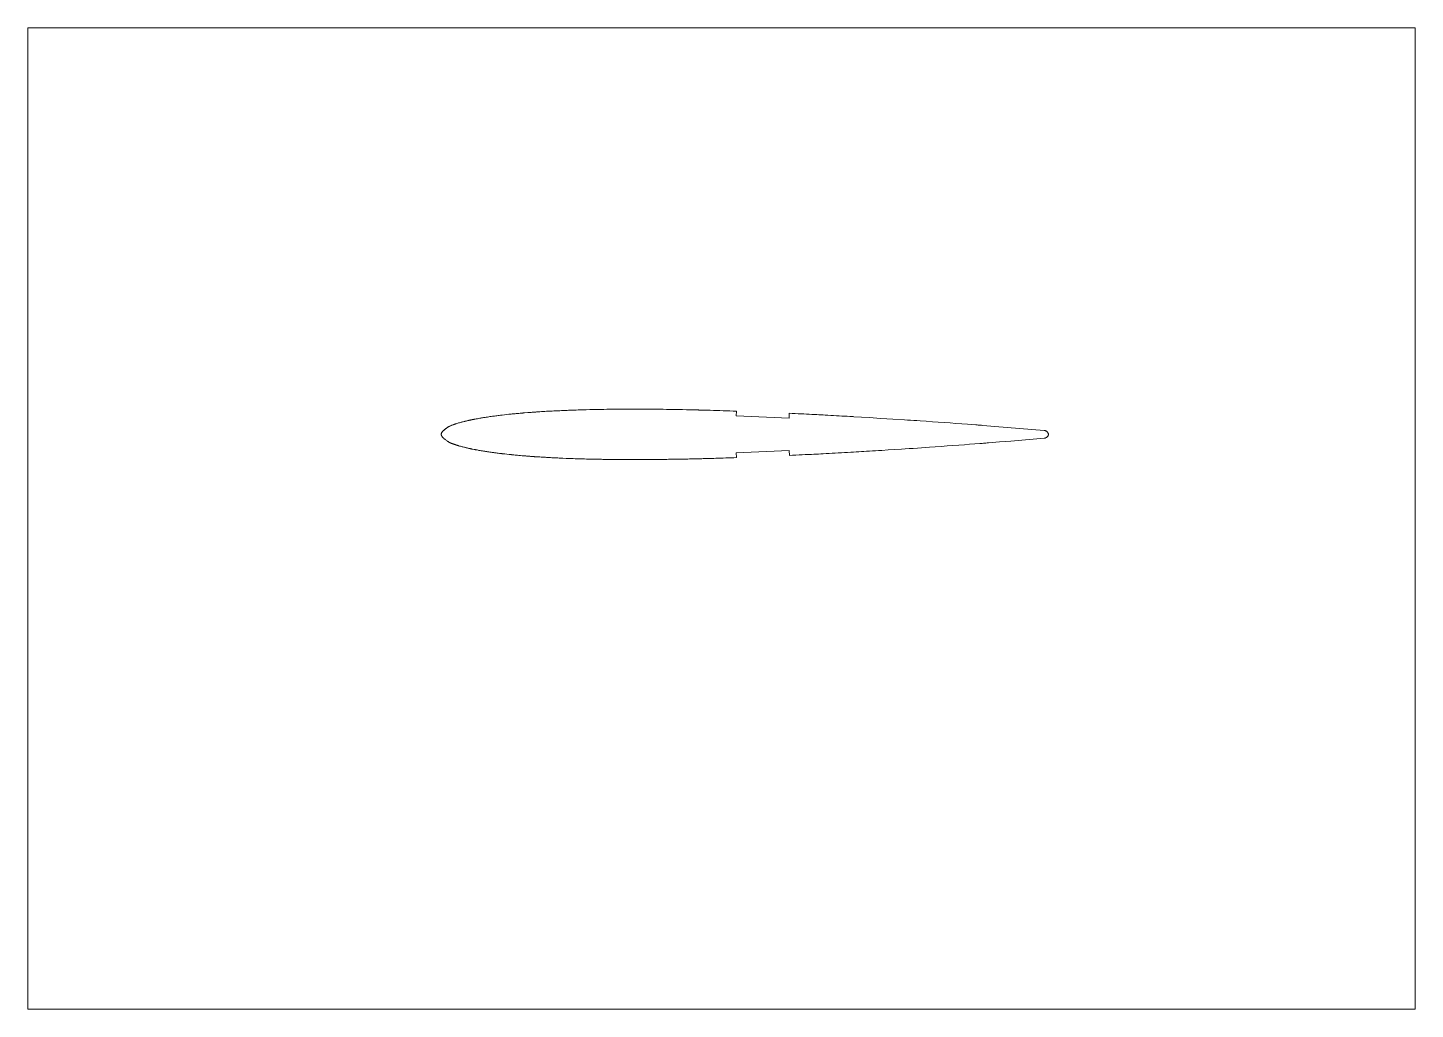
# Paper-space layout 'Sheet' of a CAD drawing. Header units: millimetres. Extents: x 0 to 297, y 0 to 210.
# The model-space entities are those that its viewports show. They can reach past a viewport. Long polylines and large blocks are cut down to what shows.
import ezdxf

# ---------------------------------------------------------------- set-up
doc = ezdxf.new("R2010")
doc.units = ezdxf.units.MM
doc.layers.add('Geometries', color=7, linetype='Continuous')

msp = doc.modelspace()

# ---------------------------------------------------------------- linework, layer by layer
at = {"layer": 'Geometries', "linetype": 'Continuous', "lineweight": 13}
for p, q in [((107.06, 127.66), (107.79, 127.71)), ((107.79, 127.71), (107.98, 127.73)), ((107.98, 127.73), (108.17, 127.74)), ((108.17, 127.74), (108.36, 127.76)), ((108.36, 127.76), (108.55, 127.77)), ((108.55, 127.77), (108.74, 127.78)), ((108.74, 127.78), (108.91, 127.8)), ((108.91, 127.8), (109.26, 127.82)), ((109.26, 127.82), (109.61, 127.84)), ((109.61, 127.84), (109.97, 127.86)), ((109.97, 127.86), (110.33, 127.89)), ((110.33, 127.89), (110.7, 127.91)), ((110.7, 127.91), (111.07, 127.93)), ((111.07, 127.93), (111.45, 127.95)), ((111.45, 127.95), (111.83, 127.97)), ((111.83, 127.97), (112.22, 127.99)), ((112.22, 127.99), (112.58, 128.01)), ((112.58, 128.01), (112.92, 128.03)), ((112.92, 128.03), (113.25, 128.04)), ((113.25, 128.04), (113.59, 128.06)), ((113.59, 128.06), (113.92, 128.07)), ((113.92, 128.07), (114.24, 128.09)), ((114.24, 128.09), (114.57, 128.1)), ((114.57, 128.1), (114.9, 128.12)), ((114.9, 128.12), (115.18, 128.13)), ((115.18, 128.13), (115.47, 128.14)), ((115.47, 128.14), (115.76, 128.15)), ((115.76, 128.15), (116.04, 128.16)), ((116.04, 128.16), (116.31, 128.17)), ((116.31, 128.17), (116.67, 128.19)), ((116.67, 128.19), (117.04, 128.2)), ((117.04, 128.2), (117.42, 128.21)), ((117.42, 128.21), (117.8, 128.22)), ((117.8, 128.22), (118.18, 128.24)), ((118.18, 128.24), (118.58, 128.25)), ((118.58, 128.25), (118.7, 128.25)), ((118.7, 128.25), (118.81, 128.25)), ((118.81, 128.25), (118.93, 128.26)), ((118.93, 128.26), (119.05, 128.26)), ((119.05, 128.26), (119.17, 128.26)), ((119.17, 128.26), (119.29, 128.27)), ((119.29, 128.27), (119.41, 128.27)), ((119.41, 128.27), (119.53, 128.27)), ((119.53, 128.27), (120.34, 128.29)), ((120.34, 128.29), (121.14, 128.31)), ((121.14, 128.31), (121.93, 128.33)), ((121.93, 128.33), (122.71, 128.34)), ((122.71, 128.34), (123.32, 128.35)), ((123.32, 128.35), (123.93, 128.36)), ((123.93, 128.36), (124.54, 128.37)), ((124.54, 128.37), (125.16, 128.38)), ((125.16, 128.38), (125.86, 128.38)), ((125.86, 128.38), (126.56, 128.39)), ((126.56, 128.39), (127.18, 128.39)), ((127.18, 128.39), (127.3, 128.39)), ((127.3, 128.39), (127.42, 128.39)), ((127.42, 128.39), (127.55, 128.39)), ((127.55, 128.39), (127.66, 128.4)), ((127.66, 128.4), (128.28, 128.4)), ((128.28, 128.4), (128.91, 128.4)), ((128.91, 128.4), (129.54, 128.4)), ((129.54, 128.4), (130.27, 128.4)), ((130.27, 128.4), (131, 128.4)), ((131, 128.4), (131.74, 128.39)), ((131.74, 128.39), (132.48, 128.39)), ((132.48, 128.39), (133.23, 128.39)), ((133.23, 128.39), (133.99, 128.38)), ((133.99, 128.38), (134.24, 128.38)), ((134.24, 128.38), (134.5, 128.37)), ((134.5, 128.37), (134.75, 128.37)), ((134.75, 128.37), (135, 128.37)), ((135, 128.37), (135.26, 128.37)), ((135.26, 128.37), (135.51, 128.36)), ((135.51, 128.36), (135.76, 128.36)), ((135.76, 128.36), (136, 128.36)), ((136, 128.36), (136.75, 128.35)), ((136.75, 128.35), (137.5, 128.34)), ((137.5, 128.34), (138.38, 128.32)), ((138.38, 128.32), (139.26, 128.31)), ((139.26, 128.31), (140.15, 128.29)), ((140.15, 128.29), (141.04, 128.27)), ((141.04, 128.27), (141.94, 128.25)), ((141.94, 128.25), (142.5, 128.24)), ((142.5, 128.24), (143.06, 128.23)), ((143.06, 128.23), (143.18, 128.23)), ((143.18, 128.23), (143.31, 128.22)), ((143.31, 128.22), (143.43, 128.22)), ((143.43, 128.22), (143.56, 128.22)), ((143.56, 128.22), (143.68, 128.21)), ((143.68, 128.21), (143.8, 128.21)), ((143.8, 128.21), (143.92, 128.21)), ((143.92, 128.21), (144.65, 128.19)), ((144.65, 128.19), (145.39, 128.17)), ((145.39, 128.17), (146.07, 128.15)), ((146.07, 128.15), (146.76, 128.13)), ((146.76, 128.13), (147.45, 128.11)), ((147.45, 128.11), (148.15, 128.09)), ((148.15, 128.09), (148.86, 128.07)), ((148.86, 128.07), (149.56, 128.04)), ((149.56, 128.04), (150.26, 128.02)), ((150.26, 128.02), (150.97, 128)), ((150.97, 128), (151.69, 127.97)), ((151.64, 126.94), (151.69, 127.97)), ((90.25, 124.72), (90.31, 124.75)), ((90.31, 124.75), (90.38, 124.79)), ((90.38, 124.79), (90.46, 124.83)), ((90.46, 124.83), (90.54, 124.86)), ((90.54, 124.86), (90.58, 124.88)), ((90.58, 124.88), (90.62, 124.9)), ((90.62, 124.9), (90.66, 124.91)), ((90.66, 124.91), (90.7, 124.93)), ((90.7, 124.93), (90.73, 124.94)), ((90.73, 124.94), (90.8, 124.97)), ((90.8, 124.97), (90.88, 125)), ((90.88, 125), (90.96, 125.02)), ((90.96, 125.02), (91.02, 125.04)), ((91.02, 125.04), (91.08, 125.06)), ((91.08, 125.06), (91.1, 125.07)), ((91.1, 125.07), (91.12, 125.08)), ((91.12, 125.08), (91.14, 125.08)), ((91.14, 125.08), (91.16, 125.09)), ((91.16, 125.09), (91.17, 125.09)), ((91.17, 125.09), (91.2, 125.1)), ((91.2, 125.1), (91.23, 125.11)), ((91.23, 125.11), (91.27, 125.13)), ((91.27, 125.13), (91.31, 125.14)), ((91.31, 125.14), (91.36, 125.16)), ((91.36, 125.16), (91.41, 125.17)), ((91.41, 125.17), (91.45, 125.18)), ((91.45, 125.18), (91.48, 125.19)), ((91.48, 125.19), (91.52, 125.21)), ((91.52, 125.21), (91.55, 125.22)), ((91.55, 125.22), (91.7, 125.27)), ((91.7, 125.27), (91.88, 125.33)), ((91.88, 125.33), (92.04, 125.38)), ((92.04, 125.38), (92.23, 125.44)), ((92.23, 125.44), (92.41, 125.49)), ((92.41, 125.49), (92.59, 125.54)), ((92.59, 125.54), (92.76, 125.59)), ((92.76, 125.59), (92.93, 125.64)), ((92.93, 125.64), (93.08, 125.67)), ((93.08, 125.67), (93.23, 125.71)), ((93.23, 125.71), (93.39, 125.75)), ((93.39, 125.75), (93.42, 125.76)), ((93.42, 125.76), (93.46, 125.77)), ((93.46, 125.77), (93.49, 125.78)), ((93.49, 125.78), (93.53, 125.79)), ((93.53, 125.79), (93.57, 125.79)), ((93.57, 125.79), (93.59, 125.8)), ((93.59, 125.8), (93.66, 125.82)), ((93.66, 125.82), (93.73, 125.83)), ((93.73, 125.83), (93.84, 125.86)), ((93.84, 125.86), (93.96, 125.89)), ((93.96, 125.89), (94.09, 125.91)), ((94.09, 125.91), (94.23, 125.94)), ((94.23, 125.94), (94.37, 125.98)), ((94.37, 125.98), (94.44, 125.99)), ((94.44, 125.99), (94.5, 126.01)), ((94.5, 126.01), (94.58, 126.02)), ((94.58, 126.02), (94.66, 126.04)), ((94.66, 126.04), (94.73, 126.05)), ((94.73, 126.05), (94.8, 126.07)), ((94.8, 126.07), (94.86, 126.08)), ((94.86, 126.08), (94.91, 126.09)), ((94.91, 126.09), (94.96, 126.1)), ((94.96, 126.1), (95, 126.11)), ((95, 126.11), (95.04, 126.12)), ((95.04, 126.12), (95.05, 126.12)), ((95.05, 126.12), (95.08, 126.13)), ((95.08, 126.13), (95.1, 126.13)), ((95.1, 126.13), (95.12, 126.14)), ((95.12, 126.14), (95.14, 126.14)), ((95.14, 126.14), (95.16, 126.15)), ((95.16, 126.15), (95.19, 126.15)), ((95.19, 126.15), (95.31, 126.18)), ((95.31, 126.18), (95.35, 126.18)), ((95.35, 126.18), (95.38, 126.19)), ((95.38, 126.19), (95.42, 126.2)), ((95.42, 126.2), (95.46, 126.21)), ((95.46, 126.21), (95.5, 126.21)), ((95.5, 126.21), (95.53, 126.22)), ((95.53, 126.22), (95.77, 126.27)), ((95.77, 126.27), (96.02, 126.32)), ((96.02, 126.32), (96.27, 126.36)), ((96.27, 126.36), (96.53, 126.41)), ((96.53, 126.41), (96.8, 126.45)), ((96.8, 126.45), (96.98, 126.49)), ((96.98, 126.49), (97.16, 126.52)), ((97.16, 126.52), (97.34, 126.55)), ((97.34, 126.55), (97.53, 126.58)), ((97.53, 126.58), (97.71, 126.6)), ((97.71, 126.6), (97.88, 126.63)), ((97.88, 126.63), (98.15, 126.67)), ((98.15, 126.67), (98.42, 126.71)), ((98.42, 126.71), (98.68, 126.75)), ((98.68, 126.75), (98.94, 126.79)), ((98.94, 126.79), (99.2, 126.83)), ((99.2, 126.83), (99.45, 126.86)), ((99.45, 126.86), (99.69, 126.9)), ((99.69, 126.9), (99.93, 126.93)), ((99.93, 126.93), (100.18, 126.96)), ((100.18, 126.96), (100.44, 126.99)), ((100.44, 126.99), (100.7, 127.02)), ((100.7, 127.02), (100.94, 127.05)), ((100.94, 127.05), (101.18, 127.08)), ((101.18, 127.08), (101.26, 127.09)), ((101.26, 127.09), (101.33, 127.1)), ((101.33, 127.1), (101.41, 127.11)), ((101.41, 127.11), (101.49, 127.12)), ((101.49, 127.12), (101.56, 127.13)), ((101.56, 127.13), (102.04, 127.18)), ((102.04, 127.18), (102.52, 127.24)), ((102.52, 127.24), (103.01, 127.29)), ((103.01, 127.29), (103.25, 127.32)), ((103.25, 127.32), (103.48, 127.34)), ((103.48, 127.34), (103.69, 127.36)), ((103.69, 127.36), (103.91, 127.38)), ((103.91, 127.38), (104.13, 127.4)), ((104.13, 127.4), (104.35, 127.42)), ((104.35, 127.42), (104.58, 127.45)), ((104.58, 127.45), (104.81, 127.47)), ((104.81, 127.47), (105.09, 127.49)), ((105.09, 127.49), (105.37, 127.52)), ((105.37, 127.52), (105.65, 127.54)), ((105.65, 127.54), (105.75, 127.55)), ((105.75, 127.55), (105.85, 127.56)), ((105.85, 127.56), (105.95, 127.57)), ((105.95, 127.57), (106.05, 127.58)), ((106.05, 127.58), (106.15, 127.58)), ((106.15, 127.58), (106.24, 127.59)), ((106.24, 127.59), (106.33, 127.6)), ((106.33, 127.6), (107.06, 127.66)), ((162.96, 126.45), (151.64, 126.94)), ((163.01, 127.51), (162.96, 126.45)), ((163.01, 127.51), (163.64, 127.48)), ((163.64, 127.48), (164.27, 127.45)), ((164.27, 127.45), (164.89, 127.42)), ((164.89, 127.42), (165.5, 127.39)), ((165.5, 127.39), (166.11, 127.36)), ((166.11, 127.36), (166.7, 127.33)), ((166.7, 127.33), (167.29, 127.3)), ((167.29, 127.3), (167.87, 127.27)), ((167.87, 127.27), (168.44, 127.24)), ((168.44, 127.24), (168.9, 127.22)), ((168.9, 127.22), (169.35, 127.2)), ((169.35, 127.2), (169.8, 127.17)), ((169.8, 127.17), (170.24, 127.15)), ((170.24, 127.15), (170.7, 127.12)), ((170.7, 127.12), (171.29, 127.09)), ((171.29, 127.09), (171.89, 127.06)), ((171.89, 127.06), (172.5, 127.03)), ((172.5, 127.03), (173.09, 126.99)), ((173.09, 126.99), (173.68, 126.96)), ((173.68, 126.96), (174.28, 126.93)), ((174.28, 126.93), (174.89, 126.89)), ((174.89, 126.89), (175.42, 126.86)), ((175.42, 126.86), (175.96, 126.83)), ((175.96, 126.83), (176.14, 126.82)), ((176.14, 126.82), (176.31, 126.81)), ((176.31, 126.81), (176.48, 126.8)), ((176.48, 126.8), (176.65, 126.79)), ((176.65, 126.79), (176.82, 126.78)), ((176.82, 126.78), (180.13, 126.59)), ((180.13, 126.59), (182.64, 126.43)), ((182.64, 126.43), (185.15, 126.28)), ((185.15, 126.28), (187.66, 126.11)), ((187.66, 126.11), (188.32, 126.07)), ((188.32, 126.07), (188.98, 126.03)), ((188.98, 126.03), (189.65, 125.98)), ((189.65, 125.98), (190.31, 125.94)), ((190.31, 125.94), (190.99, 125.89)), ((190.99, 125.89), (192.31, 125.8)), ((192.31, 125.8), (193.64, 125.71)), ((193.64, 125.71), (194.9, 125.62)), ((194.9, 125.62), (196.17, 125.53)), ((196.17, 125.53), (197.42, 125.44)), ((197.42, 125.44), (198.67, 125.35)), ((198.67, 125.35), (199.92, 125.26)), ((199.92, 125.26), (201.15, 125.16)), ((201.15, 125.16), (202.07, 125.1)), ((202.07, 125.1), (202.97, 125.03)), ((202.97, 125.03), (203.21, 125.01)), ((203.21, 125.01), (203.45, 124.99)), ((203.45, 124.99), (203.69, 124.97)), ((203.69, 124.97), (203.92, 124.95)), ((203.92, 124.95), (204.17, 124.94)), ((204.17, 124.94), (204.41, 124.92)), ((204.41, 124.92), (207.02, 124.71)), ((88.5, 123.05), (88.51, 123.09)), ((88.5, 123), (88.5, 123.05)), ((88.5, 122.95), (88.5, 123)), ((88.51, 122.89), (88.5, 122.95)), ((88.51, 123.13), (88.53, 123.17)), ((88.51, 123.09), (88.51, 123.13)), ((88.53, 122.84), (88.51, 122.89)), ((88.53, 123.17), (88.55, 123.22)), ((88.55, 122.78), (88.53, 122.84)), ((88.55, 123.22), (88.57, 123.27)), ((88.57, 122.72), (88.55, 122.78)), ((88.57, 123.27), (88.59, 123.32)), ((88.61, 122.66), (88.57, 122.72)), ((88.59, 123.32), (88.62, 123.37)), ((88.64, 122.6), (88.61, 122.66)), ((88.62, 123.37), (88.65, 123.41)), ((88.69, 122.53), (88.64, 122.6)), ((88.65, 123.41), (88.68, 123.46)), ((88.68, 123.46), (88.73, 123.52)), ((88.7, 122.52), (88.69, 122.53)), ((88.7, 122.51), (88.7, 122.52)), ((88.71, 122.5), (88.7, 122.51)), ((88.72, 122.49), (88.71, 122.5)), ((88.73, 122.48), (88.72, 122.49)), ((88.73, 123.52), (88.78, 123.58)), ((88.73, 122.47), (88.73, 122.48)), ((88.74, 122.46), (88.73, 122.47)), ((88.78, 122.42), (88.74, 122.46)), ((88.78, 123.58), (88.83, 123.65)), ((88.82, 122.37), (88.78, 122.42)), ((88.88, 122.3), (88.82, 122.37)), ((88.83, 123.65), (88.88, 123.7)), ((88.88, 123.7), (88.94, 123.76)), ((88.95, 122.23), (88.88, 122.3)), ((88.94, 123.76), (88.99, 123.81)), ((89.03, 122.16), (88.95, 122.23)), ((88.99, 123.81), (89.05, 123.86)), ((89.04, 122.15), (89.03, 122.16)), ((89.05, 122.14), (89.04, 122.15)), ((89.05, 123.86), (89.1, 123.91)), ((89.06, 122.13), (89.05, 122.14)), ((89.07, 122.12), (89.06, 122.13)), ((89.08, 122.11), (89.07, 122.12)), ((89.09, 122.1), (89.08, 122.11)), ((89.16, 122.04), (89.09, 122.1)), ((89.1, 123.91), (89.16, 123.96)), ((89.16, 123.96), (89.22, 124.01)), ((89.25, 121.96), (89.16, 122.04)), ((89.22, 124.01), (89.28, 124.06)), ((89.34, 121.89), (89.25, 121.96)), ((89.28, 124.06), (89.34, 124.11)), ((89.34, 124.11), (89.4, 124.15)), ((89.46, 121.8), (89.34, 121.89)), ((89.4, 124.15), (89.45, 124.19)), ((89.45, 124.19), (89.51, 124.24)), ((89.58, 121.71), (89.46, 121.8)), ((89.51, 124.24), (89.57, 124.28)), ((89.57, 124.28), (89.7, 124.37)), ((89.7, 124.37), (89.72, 124.39)), ((89.72, 124.39), (89.74, 124.4)), ((89.74, 124.4), (89.76, 124.41)), ((89.76, 124.41), (89.77, 124.42)), ((89.77, 124.42), (89.79, 124.44)), ((89.79, 124.44), (89.81, 124.45)), ((89.81, 124.45), (89.88, 124.5)), ((89.88, 124.5), (89.95, 124.54)), ((89.95, 124.54), (90.02, 124.58)), ((90.02, 124.58), (90.08, 124.62)), ((90.08, 124.62), (90.14, 124.66)), ((90.14, 124.66), (90.19, 124.69)), ((90.19, 124.69), (90.25, 124.72)), ((207.02, 124.71), (209.66, 124.5)), ((209.66, 124.5), (212.3, 124.28)), ((212.3, 124.28), (214.93, 124.06)), ((215.18, 121.96), (212.79, 121.76)), ((214.93, 124.06), (217.56, 123.83)), ((217.56, 122.17), (215.18, 121.96)), ((217.56, 123.83), (217.62, 123.83)), ((217.64, 122.18), (217.56, 122.17)), ((217.62, 123.83), (217.69, 123.81)), ((217.72, 122.2), (217.64, 122.18)), ((217.69, 123.81), (217.75, 123.8)), ((217.81, 122.22), (217.72, 122.2)), ((217.75, 123.8), (217.82, 123.78)), ((217.88, 122.25), (217.81, 122.22)), ((217.82, 123.78), (217.88, 123.75)), ((217.88, 123.75), (217.94, 123.73)), ((217.96, 122.28), (217.88, 122.25)), ((217.94, 123.73), (218, 123.69)), ((218.04, 122.33), (217.96, 122.28)), ((218, 123.69), (218.06, 123.66)), ((218.11, 122.37), (218.04, 122.33)), ((218.06, 123.66), (218.12, 123.62)), ((218.17, 122.43), (218.11, 122.37)), ((218.12, 123.62), (218.17, 123.58)), ((218.17, 123.58), (218.22, 123.53)), ((218.22, 122.47), (218.17, 122.43)), ((218.22, 123.53), (218.27, 123.48)), ((218.27, 122.52), (218.22, 122.47)), ((218.27, 123.48), (218.31, 123.43)), ((218.31, 122.57), (218.27, 122.52)), ((218.31, 123.43), (218.35, 123.37)), ((218.35, 122.63), (218.31, 122.57)), ((218.35, 123.37), (218.38, 123.32)), ((218.39, 122.69), (218.35, 122.63)), ((218.38, 123.32), (218.42, 123.26)), ((218.42, 122.75), (218.39, 122.69)), ((218.42, 123.26), (218.44, 123.19)), ((218.45, 122.81), (218.42, 122.75)), ((218.44, 123.19), (218.47, 123.13)), ((218.47, 122.87), (218.45, 122.81)), ((218.47, 123.13), (218.49, 123.07)), ((218.49, 122.93), (218.47, 122.87)), ((218.49, 123.07), (218.5, 123)), ((218.5, 123), (218.49, 122.93)), ((89.7, 121.63), (89.58, 121.71)), ((89.84, 121.54), (89.7, 121.63)), ((89.89, 121.5), (89.84, 121.54)), ((89.94, 121.47), (89.89, 121.5)), ((89.98, 121.44), (89.94, 121.47)), ((90.03, 121.41), (89.98, 121.44)), ((90.07, 121.38), (90.03, 121.41)), ((90.11, 121.36), (90.07, 121.38)), ((90.15, 121.34), (90.11, 121.36)), ((90.19, 121.31), (90.15, 121.34)), ((90.23, 121.29), (90.19, 121.31)), ((90.27, 121.27), (90.23, 121.29)), ((90.32, 121.24), (90.27, 121.27)), ((90.37, 121.21), (90.32, 121.24)), ((90.43, 121.19), (90.37, 121.21)), ((90.48, 121.16), (90.43, 121.19)), ((90.54, 121.14), (90.48, 121.16)), ((90.6, 121.11), (90.54, 121.14)), ((90.68, 121.08), (90.6, 121.11)), ((90.75, 121.05), (90.68, 121.08)), ((90.82, 121.03), (90.75, 121.05)), ((90.89, 121), (90.82, 121.03)), ((90.97, 120.97), (90.89, 121)), ((91.05, 120.95), (90.97, 120.97)), ((91.12, 120.92), (91.05, 120.95)), ((91.19, 120.9), (91.12, 120.92)), ((91.2, 120.9), (91.19, 120.9)), ((91.19, 120.9), (91.19, 120.9)), ((91.21, 120.89), (91.2, 120.9)), ((91.2, 120.9), (91.2, 120.9)), ((91.2, 120.9), (91.2, 120.9)), ((91.22, 120.89), (91.21, 120.89)), ((91.21, 120.89), (91.21, 120.89)), ((91.24, 120.88), (91.22, 120.89)), ((91.26, 120.88), (91.24, 120.88)), ((91.29, 120.87), (91.26, 120.88)), ((91.33, 120.86), (91.29, 120.87)), ((91.37, 120.84), (91.33, 120.86)), ((91.42, 120.83), (91.37, 120.84)), ((91.46, 120.81), (91.42, 120.83)), ((91.5, 120.8), (91.46, 120.81)), ((91.55, 120.78), (91.5, 120.8)), ((91.59, 120.77), (91.55, 120.78)), ((91.62, 120.76), (91.59, 120.77)), ((91.65, 120.75), (91.62, 120.76)), ((91.67, 120.75), (91.65, 120.75)), ((91.68, 120.74), (91.67, 120.75)), ((91.69, 120.74), (91.68, 120.74)), ((91.7, 120.74), (91.69, 120.74)), ((91.71, 120.73), (91.7, 120.74)), ((91.72, 120.73), (91.71, 120.73)), ((91.72, 120.73), (91.72, 120.73)), ((91.73, 120.72), (91.72, 120.73)), ((91.81, 120.7), (91.73, 120.72)), ((91.9, 120.67), (91.81, 120.7)), ((92, 120.64), (91.9, 120.67)), ((92.1, 120.6), (92, 120.64)), ((92.2, 120.57), (92.1, 120.6)), ((92.3, 120.54), (92.2, 120.57)), ((92.41, 120.51), (92.3, 120.54)), ((92.6, 120.45), (92.41, 120.51)), ((92.78, 120.41), (92.6, 120.45)), ((92.96, 120.36), (92.78, 120.41)), ((93.15, 120.31), (92.96, 120.36)), ((93.35, 120.26), (93.15, 120.31)), ((93.48, 120.23), (93.35, 120.26)), ((93.61, 120.2), (93.48, 120.23)), ((93.71, 120.17), (93.61, 120.2)), ((93.81, 120.15), (93.71, 120.17)), ((93.92, 120.12), (93.81, 120.15)), ((94.04, 120.1), (93.92, 120.12)), ((94.17, 120.07), (94.04, 120.1)), ((94.3, 120.04), (94.17, 120.07)), ((94.43, 120.01), (94.3, 120.04)), ((94.57, 119.98), (94.43, 120.01)), ((94.63, 119.97), (94.57, 119.98)), ((94.68, 119.96), (94.63, 119.97)), ((94.73, 119.95), (94.68, 119.96)), ((94.78, 119.94), (94.73, 119.95)), ((94.83, 119.93), (94.78, 119.94)), ((94.87, 119.92), (94.83, 119.93)), ((94.92, 119.91), (94.87, 119.92)), ((94.97, 119.89), (94.92, 119.91)), ((95.02, 119.88), (94.97, 119.89)), ((95.06, 119.87), (95.02, 119.88)), ((95.12, 119.86), (95.06, 119.87)), ((95.18, 119.85), (95.12, 119.86)), ((95.57, 119.77), (95.18, 119.85)), ((95.6, 119.77), (95.57, 119.77)), ((95.63, 119.76), (95.6, 119.77)), ((95.66, 119.75), (95.63, 119.76)), ((95.69, 119.75), (95.66, 119.75)), ((95.73, 119.74), (95.69, 119.75)), ((95.76, 119.73), (95.73, 119.74)), ((95.79, 119.73), (95.76, 119.73)), ((95.82, 119.72), (95.79, 119.73)), ((96, 119.69), (95.82, 119.72)), ((96.17, 119.66), (96, 119.69)), ((96.38, 119.62), (96.17, 119.66)), ((96.59, 119.58), (96.38, 119.62)), ((96.82, 119.54), (96.59, 119.58)), ((97.05, 119.5), (96.82, 119.54)), ((97.2, 119.48), (97.05, 119.5)), ((97.36, 119.45), (97.2, 119.48)), ((97.53, 119.43), (97.36, 119.45)), ((97.69, 119.4), (97.53, 119.43)), ((97.84, 119.38), (97.69, 119.4)), ((97.99, 119.35), (97.84, 119.38)), ((98.15, 119.33), (97.99, 119.35)), ((98.3, 119.3), (98.15, 119.33)), ((98.44, 119.28), (98.3, 119.3)), ((98.58, 119.26), (98.44, 119.28)), ((98.73, 119.24), (98.58, 119.26)), ((98.89, 119.22), (98.73, 119.24)), ((99.04, 119.19), (98.89, 119.22)), ((99.23, 119.17), (99.04, 119.19)), ((99.43, 119.14), (99.23, 119.17)), ((99.52, 119.13), (99.43, 119.14)), ((99.59, 119.12), (99.52, 119.13)), ((99.66, 119.11), (99.59, 119.12)), ((99.73, 119.1), (99.66, 119.11)), ((99.8, 119.09), (99.73, 119.1)), ((99.88, 119.08), (99.8, 119.09)), ((100.08, 119.05), (99.88, 119.08)), ((100.29, 119.03), (100.08, 119.05)), ((100.51, 119), (100.29, 119.03)), ((100.73, 118.97), (100.51, 119)), ((100.97, 118.94), (100.73, 118.97)), ((101.14, 118.92), (100.97, 118.94)), ((101.32, 118.9), (101.14, 118.92)), ((101.5, 118.88), (101.32, 118.9)), ((101.55, 118.87), (101.5, 118.88)), ((101.58, 118.87), (101.55, 118.87)), ((101.62, 118.86), (101.58, 118.87)), ((101.66, 118.86), (101.62, 118.86)), ((101.7, 118.86), (101.66, 118.86)), ((101.74, 118.85), (101.7, 118.86)), ((101.77, 118.85), (101.74, 118.85)), ((102.12, 118.81), (101.77, 118.85)), ((102.58, 118.76), (102.12, 118.81)), ((151.65, 119.06), (162.97, 119.55)), ((151.7, 118.03), (151.65, 119.06)), ((162.97, 119.55), (163.02, 118.49)), ((169.27, 118.8), (168.77, 118.77)), ((169.76, 118.83), (169.27, 118.8)), ((170.26, 118.85), (169.76, 118.83)), ((170.89, 118.89), (170.26, 118.85)), ((171.54, 118.92), (170.89, 118.89)), ((172.19, 118.96), (171.54, 118.92)), ((172.84, 118.99), (172.19, 118.96)), ((173.5, 119.03), (172.84, 118.99)), ((174.16, 119.07), (173.5, 119.03)), ((174.83, 119.1), (174.16, 119.07)), ((175.5, 119.14), (174.83, 119.1)), ((176.17, 119.18), (175.5, 119.14)), ((176.75, 119.21), (176.17, 119.18)), ((177.32, 119.25), (176.75, 119.21)), ((177.88, 119.28), (177.32, 119.25)), ((178.44, 119.31), (177.88, 119.28)), ((178.99, 119.35), (178.44, 119.31)), ((179.54, 119.38), (178.99, 119.35)), ((180.19, 119.42), (179.54, 119.38)), ((180.84, 119.46), (180.19, 119.42)), ((181.49, 119.5), (180.84, 119.46)), ((182.14, 119.54), (181.49, 119.5)), ((182.8, 119.58), (182.14, 119.54)), ((184.19, 119.66), (182.8, 119.58)), ((185.59, 119.75), (184.19, 119.66)), ((187, 119.84), (185.59, 119.75)), ((187.85, 119.9), (187, 119.84)), ((188.7, 119.96), (187.85, 119.9)), ((189.56, 120.01), (188.7, 119.96)), ((190.42, 120.07), (189.56, 120.01)), ((191.28, 120.13), (190.42, 120.07)), ((192.14, 120.19), (191.28, 120.13)), ((193, 120.25), (192.14, 120.19)), ((194.27, 120.34), (193, 120.25)), ((195.54, 120.43), (194.27, 120.34)), ((196.8, 120.52), (195.54, 120.43)), ((198.05, 120.61), (196.8, 120.52)), ((199.3, 120.7), (198.05, 120.61)), ((200.54, 120.79), (199.3, 120.7)), ((201.62, 120.87), (200.54, 120.79)), ((202.71, 120.95), (201.62, 120.87)), ((203.78, 121.04), (202.71, 120.95)), ((204.05, 121.06), (203.78, 121.04)), ((204.31, 121.08), (204.05, 121.06)), ((204.58, 121.1), (204.31, 121.08)), ((204.84, 121.12), (204.58, 121.1)), ((205.11, 121.14), (204.84, 121.12)), ((205.37, 121.16), (205.11, 121.14)), ((205.64, 121.18), (205.37, 121.16)), ((208, 121.37), (205.64, 121.18)), ((210.4, 121.56), (208, 121.37)), ((212.79, 121.76), (210.4, 121.56)), ((103.05, 118.7), (102.58, 118.76)), ((103.53, 118.66), (103.05, 118.7)), ((103.56, 118.65), (103.53, 118.66)), ((103.6, 118.65), (103.56, 118.65)), ((103.63, 118.65), (103.6, 118.65)), ((103.66, 118.64), (103.63, 118.65)), ((103.7, 118.64), (103.66, 118.64)), ((103.73, 118.64), (103.7, 118.64)), ((103.77, 118.63), (103.73, 118.64)), ((104.08, 118.6), (103.77, 118.63)), ((104.31, 118.58), (104.08, 118.6)), ((104.56, 118.56), (104.31, 118.58)), ((104.8, 118.53), (104.56, 118.56)), ((105.15, 118.5), (104.8, 118.53)), ((105.5, 118.47), (105.15, 118.5)), ((105.86, 118.44), (105.5, 118.47)), ((106.22, 118.41), (105.86, 118.44)), ((106.6, 118.38), (106.22, 118.41)), ((106.73, 118.37), (106.6, 118.38)), ((106.87, 118.36), (106.73, 118.37)), ((107.02, 118.35), (106.87, 118.36)), ((107.16, 118.34), (107.02, 118.35)), ((107.3, 118.32), (107.16, 118.34)), ((107.44, 118.31), (107.3, 118.32)), ((107.64, 118.3), (107.44, 118.31)), ((107.84, 118.28), (107.64, 118.3)), ((108.03, 118.27), (107.84, 118.28)), ((108.22, 118.25), (108.03, 118.27)), ((108.4, 118.24), (108.22, 118.25)), ((108.5, 118.23), (108.4, 118.24)), ((108.59, 118.23), (108.5, 118.23)), ((108.68, 118.22), (108.59, 118.23)), ((108.79, 118.21), (108.68, 118.22)), ((109.05, 118.2), (108.79, 118.21)), ((109.32, 118.18), (109.05, 118.2)), ((109.59, 118.16), (109.32, 118.18)), ((109.87, 118.14), (109.59, 118.16)), ((109.99, 118.13), (109.87, 118.14)), ((110.1, 118.13), (109.99, 118.13)), ((110.22, 118.12), (110.1, 118.13)), ((110.34, 118.11), (110.22, 118.12)), ((110.45, 118.11), (110.34, 118.11)), ((110.55, 118.1), (110.45, 118.11)), ((110.81, 118.09), (110.55, 118.1)), ((111.07, 118.07), (110.81, 118.09)), ((111.34, 118.06), (111.07, 118.07)), ((111.62, 118.04), (111.34, 118.06)), ((111.9, 118.03), (111.62, 118.04)), ((112.19, 118.01), (111.9, 118.03)), ((112.51, 117.99), (112.19, 118.01)), ((112.85, 117.98), (112.51, 117.99)), ((113.19, 117.96), (112.85, 117.98)), ((113.48, 117.95), (113.19, 117.96)), ((113.78, 117.93), (113.48, 117.95)), ((113.93, 117.93), (113.78, 117.93)), ((114.09, 117.92), (113.93, 117.93)), ((114.25, 117.91), (114.09, 117.92)), ((114.39, 117.9), (114.25, 117.91)), ((114.53, 117.9), (114.39, 117.9)), ((115.26, 117.87), (114.53, 117.9)), ((116, 117.84), (115.26, 117.87)), ((116.74, 117.81), (116, 117.84)), ((117.15, 117.8), (116.74, 117.81)), ((117.55, 117.78), (117.15, 117.8)), ((117.94, 117.77), (117.55, 117.78)), ((118.34, 117.76), (117.94, 117.77)), ((118.74, 117.75), (118.34, 117.76)), ((119.15, 117.74), (118.74, 117.75)), ((119.57, 117.73), (119.15, 117.74)), ((119.82, 117.72), (119.57, 117.73)), ((120.08, 117.71), (119.82, 117.72)), ((120.33, 117.71), (120.08, 117.71)), ((120.58, 117.7), (120.33, 117.71)), ((120.82, 117.69), (120.58, 117.7)), ((121.21, 117.69), (120.82, 117.69)), ((121.59, 117.68), (121.21, 117.69)), ((121.97, 117.67), (121.59, 117.68)), ((122.34, 117.66), (121.97, 117.67)), ((122.59, 117.66), (122.34, 117.66)), ((122.83, 117.66), (122.59, 117.66)), ((123.07, 117.65), (122.83, 117.66)), ((123.3, 117.65), (123.07, 117.65)), ((123.54, 117.64), (123.3, 117.65)), ((123.78, 117.64), (123.54, 117.64)), ((124.16, 117.64), (123.78, 117.64)), ((124.55, 117.63), (124.16, 117.64)), ((124.94, 117.63), (124.55, 117.63)), ((125.34, 117.62), (124.94, 117.63)), ((125.74, 117.62), (125.34, 117.62)), ((125.95, 117.62), (125.74, 117.62)), ((126.15, 117.62), (125.95, 117.62)), ((126.36, 117.61), (126.15, 117.62)), ((126.57, 117.61), (126.36, 117.61)), ((126.78, 117.61), (126.57, 117.61)), ((126.98, 117.61), (126.78, 117.61)), ((127.19, 117.61), (126.98, 117.61)), ((127.38, 117.61), (127.19, 117.61)), ((127.67, 117.61), (127.38, 117.61)), ((127.96, 117.6), (127.67, 117.61)), ((128.23, 117.6), (127.96, 117.6)), ((128.45, 117.6), (128.23, 117.6)), ((128.67, 117.6), (128.45, 117.6)), ((128.76, 117.6), (128.67, 117.6)), ((128.86, 117.6), (128.76, 117.6)), ((128.96, 117.6), (128.86, 117.6)), ((129.07, 117.6), (128.96, 117.6)), ((129.17, 117.6), (129.07, 117.6)), ((129.27, 117.6), (129.17, 117.6)), ((129.69, 117.6), (129.27, 117.6)), ((130.12, 117.6), (129.69, 117.6)), ((130.28, 117.6), (130.12, 117.6)), ((130.44, 117.6), (130.28, 117.6)), ((130.59, 117.6), (130.44, 117.6)), ((130.75, 117.6), (130.59, 117.6)), ((130.91, 117.6), (130.75, 117.6)), ((131.07, 117.6), (130.91, 117.6)), ((131.22, 117.6), (131.07, 117.6)), ((131.69, 117.6), (131.22, 117.6)), ((132.17, 117.61), (131.69, 117.6)), ((132.66, 117.61), (132.17, 117.61)), ((133.15, 117.61), (132.66, 117.61)), ((133.65, 117.62), (133.15, 117.61)), ((134.17, 117.62), (133.65, 117.62)), ((134.69, 117.63), (134.17, 117.62)), ((135.22, 117.63), (134.69, 117.63)), ((135.62, 117.64), (135.22, 117.63)), ((135.66, 117.64), (135.62, 117.64)), ((135.7, 117.64), (135.66, 117.64)), ((135.74, 117.64), (135.7, 117.64)), ((135.78, 117.64), (135.74, 117.64)), ((135.82, 117.64), (135.78, 117.64)), ((136.07, 117.64), (135.82, 117.64)), ((136.42, 117.65), (136.07, 117.64)), ((136.77, 117.65), (136.42, 117.65)), ((137.13, 117.66), (136.77, 117.65)), ((137.52, 117.66), (137.13, 117.66)), ((137.91, 117.67), (137.52, 117.66)), ((138.3, 117.68), (137.91, 117.67)), ((138.71, 117.68), (138.3, 117.68)), ((139.12, 117.69), (138.71, 117.68)), ((139.49, 117.7), (139.12, 117.69)), ((139.86, 117.7), (139.49, 117.7)), ((140.23, 117.71), (139.86, 117.7)), ((140.6, 117.72), (140.23, 117.71)), ((140.96, 117.72), (140.6, 117.72)), ((141.32, 117.73), (140.96, 117.72)), ((141.67, 117.74), (141.32, 117.73)), ((142.16, 117.75), (141.67, 117.74)), ((142.64, 117.76), (142.16, 117.75)), ((143.12, 117.77), (142.64, 117.76)), ((143.58, 117.78), (143.12, 117.77)), ((143.7, 117.78), (143.58, 117.78)), ((143.8, 117.79), (143.7, 117.78)), ((143.91, 117.79), (143.8, 117.79)), ((144.02, 117.79), (143.91, 117.79)), ((144.29, 117.8), (144.02, 117.79)), ((144.57, 117.81), (144.29, 117.8)), ((145, 117.82), (144.57, 117.81)), ((145.43, 117.83), (145, 117.82)), ((145.87, 117.84), (145.43, 117.83)), ((146.35, 117.86), (145.87, 117.84)), ((146.83, 117.87), (146.35, 117.86)), ((147.32, 117.88), (146.83, 117.87)), ((147.82, 117.9), (147.32, 117.88)), ((148.32, 117.92), (147.82, 117.9)), ((148.87, 117.93), (148.32, 117.92)), ((149.42, 117.95), (148.87, 117.93)), ((149.98, 117.97), (149.42, 117.95)), ((150.55, 117.99), (149.98, 117.97)), ((151.12, 118.01), (150.55, 117.99)), ((151.7, 118.03), (151.12, 118.01)), ((163.72, 118.53), (163.02, 118.49)), ((164.41, 118.56), (163.72, 118.53)), ((165.1, 118.59), (164.41, 118.56)), ((165.77, 118.62), (165.1, 118.59)), ((166.44, 118.66), (165.77, 118.62)), ((167.1, 118.69), (166.44, 118.66)), ((167.76, 118.72), (167.1, 118.69)), ((168.26, 118.75), (167.76, 118.72)), ((168.77, 118.77), (168.26, 118.75))]:
    msp.add_line(p, q, dxfattribs=at)

psp = doc.layouts.new('Sheet')

# ---------------------------------------------------------------- viewports
at = {"layer": '0'}
psp.add_viewport(center=(148.5, 105), size=(297, 210), view_center_point=(148.5, 105), view_height=210, dxfattribs=at)

doc.saveas('drawing.dxf')
